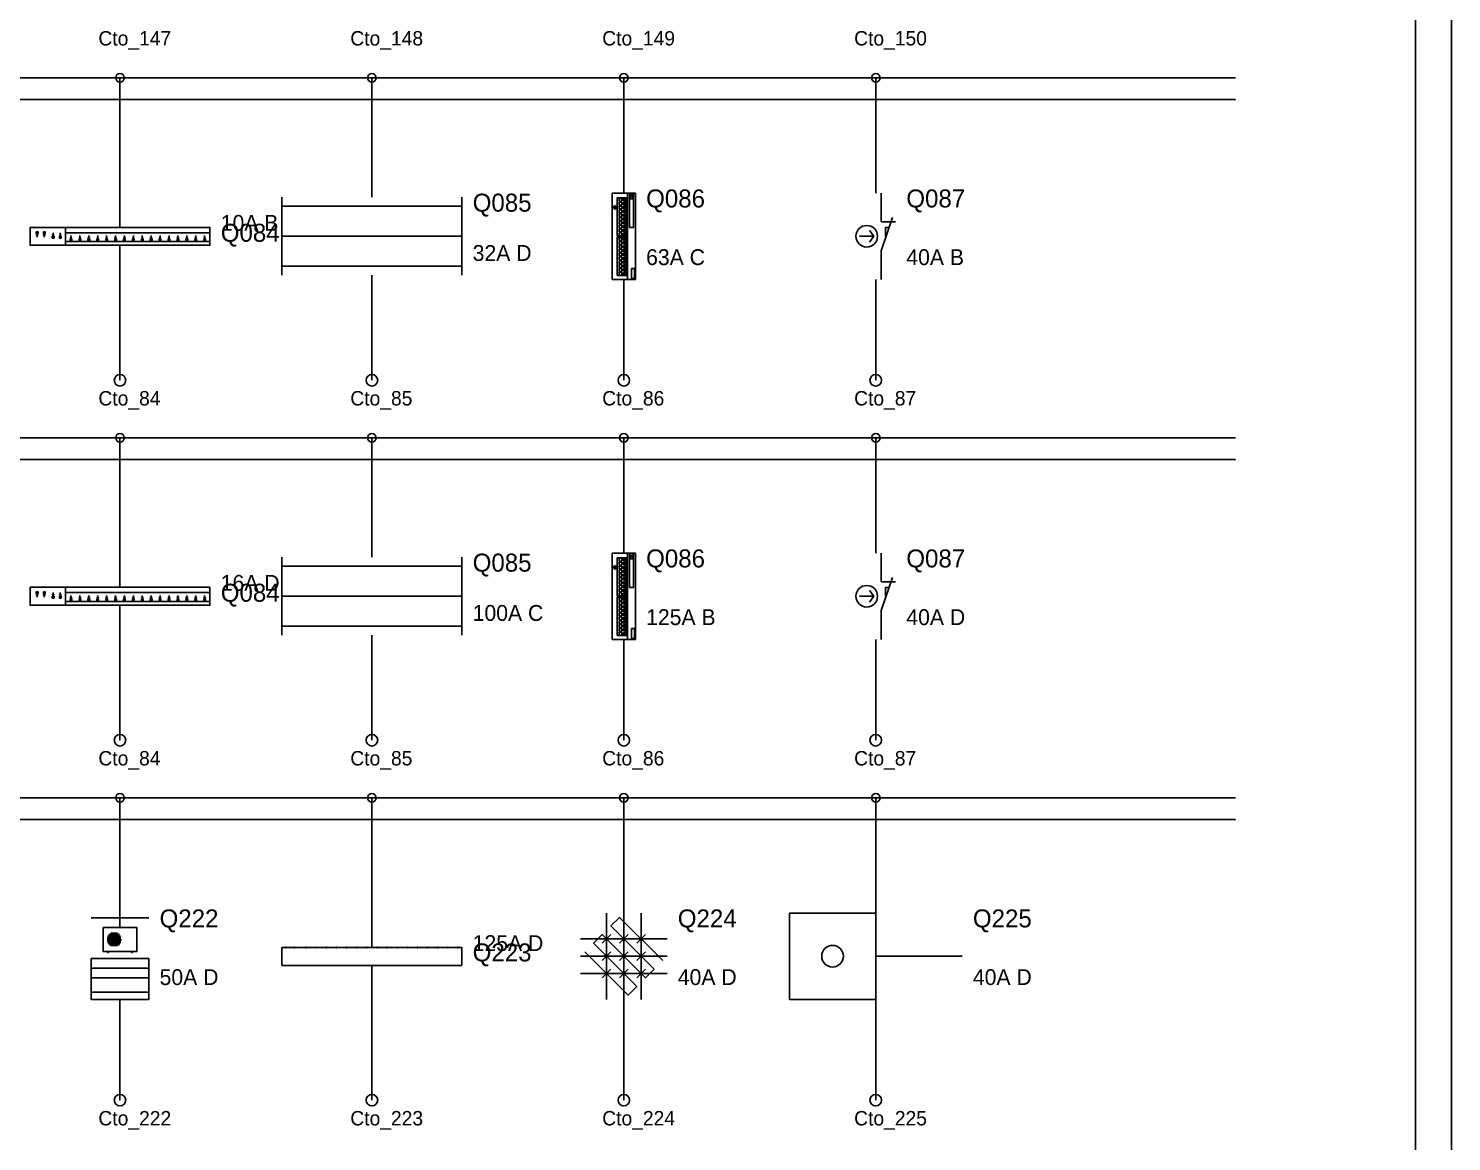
# Model space of a CAD drawing. Header units: metres. Extents: x 2 to 99, y 2 to 133.
# Drawn here: x 79.23 to 99, y 84.23 to 99.69 of the extents above; entities that cross this region are included whole.
import ezdxf

# ---------------------------------------------------------------- set-up
doc = ezdxf.new("R2010")
doc.units = ezdxf.units.M
for name, color, linetype in [('BARRAS_BUSBAR', 7, 'Continuous'), ('COMPONENTES', 7, 'Continuous'), ('FORMATO_LAMINA', 7, 'Continuous'), ('LINEAS_FUERZA', 7, 'Continuous'), ('TEXTOS_CIRCUITO', 7, 'Continuous')]:
    doc.layers.add(name, color=color, linetype=linetype)

msp = doc.modelspace()

# ---------------------------------------------------------------- linework, layer by layer
at = {"layer": 'BARRAS_BUSBAR'}
for p, q in [((5, 99), (96, 99)), ((5, 98.7), (96, 98.7)), ((5, 94), (96, 94)), ((5, 93.7), (96, 93.7)), ((5, 89), (96, 89)), ((5, 88.7), (96, 88.7))]:
    msp.add_line(p, q, dxfattribs=at)
at = {"layer": 'COMPONENTES'}
for p, q in [((82.75, 97.342), (82.75, 96.258)), ((85.25, 97.342), (85.25, 96.258)), ((87.66, 97.4), (87.34, 97.4)), ((87.34, 97.4), (87.34, 96.2)), ((87.54, 97.333), (87.407, 97.333)), ((87.407, 97.333), (87.407, 96.8)), ((87.473, 97.327), (87.433, 97.327)), ((87.433, 97.327), (87.433, 97.287)), ((87.433, 97.287), (87.473, 97.287)), ((87.473, 97.287), (87.473, 97.327)), ((87.496, 97.297), (87.523, 97.324)), ((87.531, 97.317), (87.503, 97.289)), ((87.54, 96.8), (87.54, 97.333)), ((87.553, 96.213), (87.553, 97.387)), ((87.633, 97.387), (87.58, 97.387)), ((87.58, 97.387), (87.58, 96.92)), ((87.62, 97.36), (87.593, 97.36)), ((87.593, 97.36), (87.593, 97.32)), ((87.593, 97.32), (87.62, 97.32)), ((87.62, 97.32), (87.62, 97.36)), ((87.633, 96.92), (87.633, 97.387)), ((87.66, 96.2), (87.66, 97.4)), ((91.075, 97), (91.075, 97.4)), ((82.75, 97.217), (85.25, 97.217)), ((87.367, 97.2), (87.393, 97.2)), ((87.37, 97.195), (87.39, 97.195)), ((87.375, 97.19), (87.385, 97.19)), ((87.473, 97.273), (87.433, 97.273)), ((87.433, 97.273), (87.433, 97.233)), ((87.433, 97.233), (87.473, 97.233)), ((87.473, 97.22), (87.433, 97.22)), ((87.433, 97.22), (87.433, 97.18)), ((87.433, 97.18), (87.473, 97.18)), ((87.473, 97.167), (87.433, 97.167)), ((87.433, 97.167), (87.433, 97.127)), ((87.433, 97.127), (87.473, 97.127)), ((87.473, 97.113), (87.433, 97.113)), ((87.433, 97.113), (87.433, 97.073)), ((87.473, 97.233), (87.473, 97.273)), ((87.473, 97.18), (87.473, 97.22)), ((87.473, 97.127), (87.473, 97.167)), ((87.473, 97.073), (87.473, 97.113)), ((87.496, 97.243), (87.523, 97.271)), ((87.496, 97.19), (87.523, 97.217)), ((87.496, 97.137), (87.523, 97.164)), ((87.496, 97.083), (87.523, 97.111)), ((87.531, 97.263), (87.503, 97.236)), ((87.531, 97.21), (87.503, 97.183)), ((87.531, 97.157), (87.503, 97.129)), ((87.531, 97.103), (87.503, 97.076)), ((79.745, 96.924), (79.745, 96.676)), ((87.433, 97.073), (87.473, 97.073)), ((87.473, 97.06), (87.433, 97.06)), ((87.433, 97.06), (87.433, 97.02)), ((87.433, 97.02), (87.473, 97.02)), ((87.473, 97.007), (87.433, 97.007)), ((87.433, 97.007), (87.433, 96.967)), ((87.433, 96.967), (87.473, 96.967)), ((87.473, 96.953), (87.433, 96.953)), ((87.433, 96.953), (87.433, 96.913)), ((87.433, 96.913), (87.473, 96.913)), ((87.473, 96.9), (87.433, 96.9)), ((87.433, 96.9), (87.433, 96.86)), ((87.473, 97.02), (87.473, 97.06)), ((87.473, 96.967), (87.473, 97.007)), ((87.473, 96.913), (87.473, 96.953)), ((87.473, 96.86), (87.473, 96.9)), ((87.496, 97.03), (87.523, 97.057)), ((87.496, 96.977), (87.523, 97.004)), ((87.496, 96.923), (87.523, 96.951)), ((87.496, 96.87), (87.523, 96.897)), ((87.531, 97.05), (87.503, 97.023)), ((87.531, 96.997), (87.503, 96.969)), ((87.531, 96.943), (87.503, 96.916)), ((87.531, 96.89), (87.503, 96.863)), ((87.58, 96.92), (87.633, 96.92)), ((91.075, 96.6), (91.235, 97.06)), ((91.075, 97), (91.275, 97)), ((79.349, 96.822), (79.349, 96.837)), ((79.349, 96.812), (79.349, 96.788)), ((79.448, 96.822), (79.448, 96.837)), ((79.448, 96.812), (79.448, 96.788)), ((79.572, 96.85), (79.572, 96.825)), ((79.572, 96.8), (79.572, 96.815)), ((79.671, 96.85), (79.671, 96.825)), ((79.671, 96.8), (79.671, 96.815)), ((79.745, 96.85), (81.75, 96.85)), ((79.745, 96.726), (81.75, 96.726)), ((79.819, 96.812), (79.819, 96.788)), ((79.819, 96.763), (79.819, 96.778)), ((79.943, 96.812), (79.943, 96.788)), ((79.943, 96.763), (79.943, 96.778)), ((80.067, 96.812), (80.067, 96.788)), ((80.067, 96.763), (80.067, 96.778)), ((80.191, 96.812), (80.191, 96.788)), ((80.191, 96.763), (80.191, 96.778)), ((80.314, 96.812), (80.314, 96.788)), ((80.314, 96.763), (80.314, 96.778)), ((80.438, 96.812), (80.438, 96.788)), ((80.438, 96.763), (80.438, 96.778)), ((80.562, 96.812), (80.562, 96.788)), ((80.562, 96.763), (80.562, 96.778)), ((80.686, 96.812), (80.686, 96.788)), ((80.686, 96.763), (80.686, 96.778)), ((80.809, 96.812), (80.809, 96.788)), ((80.809, 96.763), (80.809, 96.778)), ((80.933, 96.812), (80.933, 96.788)), ((80.933, 96.763), (80.933, 96.778)), ((81.057, 96.812), (81.057, 96.788)), ((81.057, 96.763), (81.057, 96.778)), ((81.181, 96.812), (81.181, 96.788)), ((81.181, 96.763), (81.181, 96.778)), ((81.304, 96.812), (81.304, 96.788)), ((81.304, 96.763), (81.304, 96.778)), ((81.428, 96.812), (81.428, 96.788)), ((81.428, 96.763), (81.428, 96.778)), ((81.552, 96.812), (81.552, 96.788)), ((81.552, 96.763), (81.552, 96.778)), ((81.676, 96.812), (81.676, 96.788)), ((81.676, 96.763), (81.676, 96.778)), ((82.75, 96.8), (85.25, 96.8)), ((87.407, 96.8), (87.54, 96.8)), ((87.54, 96.787), (87.407, 96.787)), ((87.407, 96.787), (87.407, 96.253)), ((87.433, 96.86), (87.473, 96.86)), ((87.473, 96.847), (87.433, 96.847)), ((87.433, 96.847), (87.433, 96.807)), ((87.433, 96.807), (87.473, 96.807)), ((87.473, 96.78), (87.433, 96.78)), ((87.433, 96.78), (87.433, 96.74)), ((87.433, 96.74), (87.473, 96.74)), ((87.473, 96.727), (87.433, 96.727)), ((87.433, 96.727), (87.433, 96.687)), ((87.433, 96.687), (87.473, 96.687)), ((87.473, 96.807), (87.473, 96.847)), ((87.473, 96.74), (87.473, 96.78)), ((87.473, 96.687), (87.473, 96.727)), ((87.496, 96.817), (87.523, 96.844)), ((87.496, 96.75), (87.523, 96.777)), ((87.496, 96.697), (87.523, 96.724)), ((87.531, 96.837), (87.503, 96.809)), ((87.531, 96.77), (87.503, 96.743)), ((87.531, 96.717), (87.503, 96.689)), ((87.54, 96.253), (87.54, 96.787)), ((90.775, 96.8), (90.975, 96.8)), ((90.975, 96.8), (90.915, 96.88)), ((90.975, 96.8), (90.915, 96.72)), ((87.473, 96.673), (87.433, 96.673)), ((87.433, 96.673), (87.433, 96.633)), ((87.433, 96.633), (87.473, 96.633)), ((87.473, 96.62), (87.433, 96.62)), ((87.433, 96.62), (87.433, 96.58)), ((87.433, 96.58), (87.473, 96.58)), ((87.473, 96.567), (87.433, 96.567)), ((87.433, 96.567), (87.433, 96.527)), ((87.433, 96.527), (87.473, 96.527)), ((87.473, 96.513), (87.433, 96.513)), ((87.433, 96.513), (87.433, 96.473)), ((87.473, 96.633), (87.473, 96.673)), ((87.473, 96.58), (87.473, 96.62)), ((87.473, 96.527), (87.473, 96.567)), ((87.473, 96.473), (87.473, 96.513)), ((87.496, 96.643), (87.523, 96.671)), ((87.496, 96.59), (87.523, 96.617)), ((87.496, 96.537), (87.523, 96.564)), ((87.496, 96.483), (87.523, 96.511)), ((87.531, 96.663), (87.503, 96.636)), ((87.531, 96.61), (87.503, 96.583)), ((87.531, 96.557), (87.503, 96.529)), ((87.531, 96.503), (87.503, 96.476)), ((91.075, 96.6), (91.075, 96.2)), ((82.75, 96.383), (85.25, 96.383)), ((87.433, 96.473), (87.473, 96.473)), ((87.473, 96.46), (87.433, 96.46)), ((87.433, 96.46), (87.433, 96.42)), ((87.433, 96.42), (87.473, 96.42)), ((87.473, 96.407), (87.433, 96.407)), ((87.433, 96.407), (87.433, 96.367)), ((87.433, 96.367), (87.473, 96.367)), ((87.473, 96.353), (87.433, 96.353)), ((87.433, 96.353), (87.433, 96.313)), ((87.433, 96.313), (87.473, 96.313)), ((87.473, 96.3), (87.433, 96.3)), ((87.433, 96.3), (87.433, 96.26)), ((87.473, 96.42), (87.473, 96.46)), ((87.473, 96.367), (87.473, 96.407)), ((87.473, 96.313), (87.473, 96.353)), ((87.473, 96.26), (87.473, 96.3)), ((87.496, 96.43), (87.523, 96.457)), ((87.496, 96.377), (87.523, 96.404)), ((87.496, 96.323), (87.523, 96.351)), ((87.496, 96.27), (87.523, 96.297)), ((87.531, 96.45), (87.503, 96.423)), ((87.531, 96.397), (87.503, 96.369)), ((87.531, 96.343), (87.503, 96.316)), ((87.531, 96.29), (87.503, 96.263)), ((87.647, 96.352), (87.607, 96.352)), ((87.607, 96.352), (87.607, 96.213)), ((87.647, 96.213), (87.647, 96.352)), ((87.34, 96.2), (87.66, 96.2)), ((87.407, 96.253), (87.54, 96.253)), ((87.433, 96.26), (87.473, 96.26)), ((87.607, 96.213), (87.647, 96.213)), ((82.75, 92.342), (82.75, 91.258)), ((85.25, 92.342), (85.25, 91.258)), ((87.66, 92.4), (87.34, 92.4)), ((87.34, 92.4), (87.34, 91.2)), ((87.553, 91.213), (87.553, 92.387)), ((87.633, 92.387), (87.58, 92.387)), ((87.58, 92.387), (87.58, 91.92)), ((87.62, 92.36), (87.593, 92.36)), ((87.593, 92.36), (87.593, 92.32)), ((87.62, 92.32), (87.62, 92.36)), ((87.633, 91.92), (87.633, 92.387)), ((87.66, 91.2), (87.66, 92.4)), ((91.075, 92), (91.075, 92.4)), ((82.75, 92.217), (85.25, 92.217)), ((87.367, 92.2), (87.393, 92.2)), ((87.37, 92.195), (87.39, 92.195)), ((87.375, 92.19), (87.385, 92.19)), ((87.54, 92.333), (87.407, 92.333)), ((87.407, 92.333), (87.407, 91.8)), ((87.473, 92.327), (87.433, 92.327)), ((87.433, 92.327), (87.433, 92.287)), ((87.433, 92.287), (87.473, 92.287)), ((87.473, 92.273), (87.433, 92.273)), ((87.433, 92.273), (87.433, 92.233)), ((87.433, 92.233), (87.473, 92.233)), ((87.473, 92.22), (87.433, 92.22)), ((87.433, 92.22), (87.433, 92.18)), ((87.433, 92.18), (87.473, 92.18)), ((87.473, 92.167), (87.433, 92.167)), ((87.433, 92.167), (87.433, 92.127)), ((87.473, 92.287), (87.473, 92.327)), ((87.473, 92.233), (87.473, 92.273)), ((87.473, 92.18), (87.473, 92.22)), ((87.473, 92.127), (87.473, 92.167)), ((87.496, 92.297), (87.523, 92.324)), ((87.496, 92.243), (87.523, 92.271)), ((87.496, 92.19), (87.523, 92.217)), ((87.496, 92.137), (87.523, 92.164)), ((87.531, 92.317), (87.503, 92.289)), ((87.531, 92.263), (87.503, 92.236)), ((87.531, 92.21), (87.503, 92.183)), ((87.531, 92.157), (87.503, 92.129)), ((87.54, 91.8), (87.54, 92.333)), ((87.593, 92.32), (87.62, 92.32)), ((87.433, 92.127), (87.473, 92.127)), ((87.473, 92.113), (87.433, 92.113)), ((87.433, 92.113), (87.433, 92.073)), ((87.433, 92.073), (87.473, 92.073)), ((87.473, 92.06), (87.433, 92.06)), ((87.433, 92.06), (87.433, 92.02)), ((87.433, 92.02), (87.473, 92.02)), ((87.473, 92.007), (87.433, 92.007)), ((87.433, 92.007), (87.433, 91.967)), ((87.433, 91.967), (87.473, 91.967)), ((87.473, 91.953), (87.433, 91.953)), ((87.433, 91.953), (87.433, 91.913)), ((87.473, 92.073), (87.473, 92.113)), ((87.473, 92.02), (87.473, 92.06)), ((87.473, 91.967), (87.473, 92.007)), ((87.473, 91.913), (87.473, 91.953)), ((87.496, 92.083), (87.523, 92.111)), ((87.496, 92.03), (87.523, 92.057)), ((87.496, 91.977), (87.523, 92.004)), ((87.496, 91.923), (87.523, 91.951)), ((87.531, 92.103), (87.503, 92.076)), ((87.531, 92.05), (87.503, 92.023)), ((87.531, 91.997), (87.503, 91.969)), ((87.531, 91.943), (87.503, 91.916)), ((91.075, 91.6), (91.235, 92.06)), ((91.075, 92), (91.275, 92)), ((79.349, 91.822), (79.349, 91.837)), ((79.349, 91.812), (79.349, 91.788)), ((79.448, 91.822), (79.448, 91.837)), ((79.448, 91.812), (79.448, 91.788)), ((79.572, 91.85), (79.572, 91.825)), ((79.572, 91.8), (79.572, 91.815)), ((79.671, 91.85), (79.671, 91.825)), ((79.671, 91.8), (79.671, 91.815)), ((79.745, 91.924), (79.745, 91.676)), ((79.745, 91.85), (81.75, 91.85)), ((79.819, 91.812), (79.819, 91.788)), ((79.819, 91.763), (79.819, 91.778)), ((79.943, 91.812), (79.943, 91.788)), ((79.943, 91.763), (79.943, 91.778)), ((80.067, 91.812), (80.067, 91.788)), ((80.067, 91.763), (80.067, 91.778)), ((80.191, 91.812), (80.191, 91.788)), ((80.191, 91.763), (80.191, 91.778)), ((80.314, 91.812), (80.314, 91.788)), ((80.314, 91.763), (80.314, 91.778)), ((80.438, 91.812), (80.438, 91.788)), ((80.438, 91.763), (80.438, 91.778)), ((80.562, 91.812), (80.562, 91.788)), ((80.562, 91.763), (80.562, 91.778)), ((80.686, 91.812), (80.686, 91.788)), ((80.686, 91.763), (80.686, 91.778)), ((80.809, 91.812), (80.809, 91.788)), ((80.809, 91.763), (80.809, 91.778)), ((80.933, 91.812), (80.933, 91.788)), ((80.933, 91.763), (80.933, 91.778)), ((81.057, 91.812), (81.057, 91.788)), ((81.057, 91.763), (81.057, 91.778)), ((81.181, 91.812), (81.181, 91.788)), ((81.181, 91.763), (81.181, 91.778)), ((81.304, 91.812), (81.304, 91.788)), ((81.304, 91.763), (81.304, 91.778)), ((81.428, 91.812), (81.428, 91.788)), ((81.428, 91.763), (81.428, 91.778)), ((81.552, 91.812), (81.552, 91.788)), ((81.552, 91.763), (81.552, 91.778)), ((81.676, 91.812), (81.676, 91.788)), ((81.676, 91.763), (81.676, 91.778)), ((82.75, 91.8), (85.25, 91.8)), ((87.407, 91.8), (87.54, 91.8)), ((87.54, 91.787), (87.407, 91.787)), ((87.407, 91.787), (87.407, 91.253)), ((87.433, 91.913), (87.473, 91.913)), ((87.473, 91.9), (87.433, 91.9)), ((87.433, 91.9), (87.433, 91.86)), ((87.433, 91.86), (87.473, 91.86)), ((87.473, 91.847), (87.433, 91.847)), ((87.433, 91.847), (87.433, 91.807)), ((87.433, 91.807), (87.473, 91.807)), ((87.473, 91.78), (87.433, 91.78)), ((87.433, 91.78), (87.433, 91.74)), ((87.473, 91.86), (87.473, 91.9)), ((87.473, 91.807), (87.473, 91.847)), ((87.473, 91.74), (87.473, 91.78)), ((87.496, 91.87), (87.523, 91.897)), ((87.496, 91.817), (87.523, 91.844)), ((87.496, 91.75), (87.523, 91.777)), ((87.531, 91.89), (87.503, 91.863)), ((87.531, 91.837), (87.503, 91.809)), ((87.531, 91.77), (87.503, 91.743)), ((87.54, 91.253), (87.54, 91.787)), ((87.58, 91.92), (87.633, 91.92)), ((90.775, 91.8), (90.975, 91.8)), ((90.975, 91.8), (90.915, 91.88)), ((90.975, 91.8), (90.915, 91.72)), ((79.745, 91.726), (81.75, 91.726)), ((87.433, 91.74), (87.473, 91.74)), ((87.473, 91.727), (87.433, 91.727)), ((87.433, 91.727), (87.433, 91.687)), ((87.433, 91.687), (87.473, 91.687)), ((87.473, 91.673), (87.433, 91.673)), ((87.433, 91.673), (87.433, 91.633)), ((87.433, 91.633), (87.473, 91.633)), ((87.473, 91.62), (87.433, 91.62)), ((87.433, 91.62), (87.433, 91.58)), ((87.433, 91.58), (87.473, 91.58)), ((87.473, 91.567), (87.433, 91.567)), ((87.433, 91.567), (87.433, 91.527)), ((87.473, 91.687), (87.473, 91.727)), ((87.473, 91.633), (87.473, 91.673)), ((87.473, 91.58), (87.473, 91.62)), ((87.473, 91.527), (87.473, 91.567)), ((87.496, 91.697), (87.523, 91.724)), ((87.496, 91.643), (87.523, 91.671)), ((87.496, 91.59), (87.523, 91.617)), ((87.496, 91.537), (87.523, 91.564)), ((87.531, 91.717), (87.503, 91.689)), ((87.531, 91.663), (87.503, 91.636)), ((87.531, 91.61), (87.503, 91.583)), ((87.531, 91.557), (87.503, 91.529)), ((91.075, 91.6), (91.075, 91.2)), ((82.75, 91.383), (85.25, 91.383)), ((87.433, 91.527), (87.473, 91.527)), ((87.473, 91.513), (87.433, 91.513)), ((87.433, 91.513), (87.433, 91.473)), ((87.433, 91.473), (87.473, 91.473)), ((87.473, 91.46), (87.433, 91.46)), ((87.433, 91.46), (87.433, 91.42)), ((87.433, 91.42), (87.473, 91.42)), ((87.473, 91.407), (87.433, 91.407)), ((87.433, 91.407), (87.433, 91.367)), ((87.433, 91.367), (87.473, 91.367)), ((87.473, 91.353), (87.433, 91.353)), ((87.433, 91.353), (87.433, 91.313)), ((87.473, 91.473), (87.473, 91.513)), ((87.473, 91.42), (87.473, 91.46)), ((87.473, 91.367), (87.473, 91.407)), ((87.473, 91.313), (87.473, 91.353)), ((87.496, 91.483), (87.523, 91.511)), ((87.496, 91.43), (87.523, 91.457)), ((87.496, 91.377), (87.523, 91.404)), ((87.496, 91.323), (87.523, 91.351)), ((87.531, 91.503), (87.503, 91.476)), ((87.531, 91.45), (87.503, 91.423)), ((87.531, 91.397), (87.503, 91.369)), ((87.647, 91.352), (87.607, 91.352)), ((87.607, 91.352), (87.607, 91.213)), ((87.647, 91.213), (87.647, 91.352)), ((87.34, 91.2), (87.66, 91.2)), ((87.407, 91.253), (87.54, 91.253)), ((87.433, 91.313), (87.473, 91.313)), ((87.473, 91.3), (87.433, 91.3)), ((87.433, 91.3), (87.433, 91.26)), ((87.433, 91.26), (87.473, 91.26)), ((87.473, 91.26), (87.473, 91.3)), ((87.496, 91.27), (87.523, 91.297)), ((87.531, 91.343), (87.503, 91.316)), ((87.531, 91.29), (87.503, 91.263)), ((87.607, 91.213), (87.647, 91.213)), ((80.5, 87.4), (80.5, 87.2)), ((87.26, 86.2), (87.26, 87.4)), ((87.5, 86.2), (87.5, 87.4)), ((87.74, 86.2), (87.74, 87.4)), ((80.1, 87.333), (80.9, 87.333)), ((80.32, 87.053), (80.513, 87.053)), ((80.32, 87.04), (80.513, 87.04)), ((80.32, 87.027), (80.52, 87.027)), ((80.32, 87.013), (80.513, 87.013)), ((80.327, 87.067), (80.513, 87.067)), ((80.327, 87), (80.513, 87)), ((80.333, 87.08), (80.507, 87.08)), ((80.34, 87.093), (80.493, 87.093)), ((80.353, 87.107), (80.487, 87.107)), ((80.373, 87.12), (80.467, 87.12)), ((86.9, 87.04), (88.1, 87.04)), ((87.32, 87.1), (87.2, 86.98)), ((87.56, 87.1), (87.44, 86.98)), ((87.8, 87.1), (87.68, 86.98)), ((80.333, 86.987), (80.507, 86.987)), ((80.34, 86.973), (80.5, 86.973)), ((80.353, 86.96), (80.487, 86.96)), ((80.373, 86.947), (80.467, 86.947)), ((82.75, 86.922), (82.75, 86.675)), ((82.75, 86.922), (82.801, 86.922)), ((82.815, 86.922), (82.91, 86.922)), ((82.927, 86.922), (83.081, 86.922)), ((83.093, 86.922), (83.219, 86.922)), ((83.236, 86.922), (83.36, 86.922)), ((83.374, 86.922), (83.497, 86.922)), ((83.514, 86.922), (83.638, 86.922)), ((83.654, 86.922), (83.781, 86.922)), ((83.795, 86.922), (83.921, 86.922)), ((83.935, 86.922), (84.062, 86.922)), ((84.079, 86.922), (84.202, 86.922)), ((84.216, 86.922), (84.343, 86.922)), ((84.357, 86.922), (84.48, 86.922)), ((84.497, 86.922), (84.624, 86.922)), ((84.638, 86.922), (84.764, 86.922)), ((84.778, 86.922), (84.904, 86.922)), ((84.919, 86.922), (85.045, 86.922)), ((85.059, 86.922), (85.185, 86.922)), ((85.199, 86.922), (85.25, 86.922)), ((85.25, 86.922), (85.25, 86.675)), ((86.9, 86.8), (88.1, 86.8)), ((87.32, 86.86), (87.2, 86.74)), ((87.56, 86.86), (87.44, 86.74)), ((87.8, 86.86), (87.68, 86.74)), ((91, 86.8), (92.2, 86.8)), ((80.1, 86.633), (80.9, 86.633)), ((82.75, 86.672), (85.25, 86.672)), ((87.32, 86.62), (87.2, 86.5)), ((87.56, 86.62), (87.44, 86.5)), ((87.8, 86.62), (87.68, 86.5)), ((80.1, 86.5), (80.9, 86.5)), ((86.9, 86.56), (88.1, 86.56)), ((80.1, 86.3), (80.9, 86.3))]:
    msp.add_line(p, q, dxfattribs=at)
for points in [[(79.25, 96.924), (81.75, 96.924), (81.75, 96.676), (79.25, 96.676)], [(79.337, 96.862), (79.361, 96.862), (79.361, 96.837), (79.337, 96.837)], [(79.436, 96.862), (79.46, 96.862), (79.46, 96.837), (79.436, 96.837)], [(79.559, 96.8), (79.584, 96.8), (79.584, 96.775), (79.559, 96.775)], [(79.658, 96.8), (79.683, 96.8), (79.683, 96.775), (79.658, 96.775)], [(79.807, 96.763), (79.832, 96.763), (79.832, 96.738), (79.807, 96.738)], [(79.931, 96.763), (79.955, 96.763), (79.955, 96.738), (79.931, 96.738)], [(80.054, 96.763), (80.079, 96.763), (80.079, 96.738), (80.054, 96.738)], [(80.178, 96.763), (80.203, 96.763), (80.203, 96.738), (80.178, 96.738)], [(80.302, 96.763), (80.327, 96.763), (80.327, 96.738), (80.302, 96.738)], [(80.426, 96.763), (80.45, 96.763), (80.45, 96.738), (80.426, 96.738)], [(80.55, 96.763), (80.574, 96.763), (80.574, 96.738), (80.55, 96.738)], [(80.673, 96.763), (80.698, 96.763), (80.698, 96.738), (80.673, 96.738)], [(80.797, 96.763), (80.822, 96.763), (80.822, 96.738), (80.797, 96.738)], [(80.921, 96.763), (80.946, 96.763), (80.946, 96.738), (80.921, 96.738)], [(81.045, 96.763), (81.069, 96.763), (81.069, 96.738), (81.045, 96.738)], [(81.168, 96.763), (81.193, 96.763), (81.193, 96.738), (81.168, 96.738)], [(81.292, 96.763), (81.317, 96.763), (81.317, 96.738), (81.292, 96.738)], [(81.416, 96.763), (81.441, 96.763), (81.441, 96.738), (81.416, 96.738)], [(81.54, 96.763), (81.564, 96.763), (81.564, 96.738), (81.54, 96.738)], [(81.663, 96.763), (81.688, 96.763), (81.688, 96.738), (81.663, 96.738)], [(79.25, 91.924), (81.75, 91.924), (81.75, 91.676), (79.25, 91.676)], [(79.337, 91.862), (79.361, 91.862), (79.361, 91.837), (79.337, 91.837)], [(79.436, 91.862), (79.46, 91.862), (79.46, 91.837), (79.436, 91.837)], [(79.559, 91.8), (79.584, 91.8), (79.584, 91.775), (79.559, 91.775)], [(79.658, 91.8), (79.683, 91.8), (79.683, 91.775), (79.658, 91.775)], [(79.807, 91.763), (79.832, 91.763), (79.832, 91.738), (79.807, 91.738)], [(79.931, 91.763), (79.955, 91.763), (79.955, 91.738), (79.931, 91.738)], [(80.054, 91.763), (80.079, 91.763), (80.079, 91.738), (80.054, 91.738)], [(80.178, 91.763), (80.203, 91.763), (80.203, 91.738), (80.178, 91.738)], [(80.302, 91.763), (80.327, 91.763), (80.327, 91.738), (80.302, 91.738)], [(80.426, 91.763), (80.45, 91.763), (80.45, 91.738), (80.426, 91.738)], [(80.55, 91.763), (80.574, 91.763), (80.574, 91.738), (80.55, 91.738)], [(80.673, 91.763), (80.698, 91.763), (80.698, 91.738), (80.673, 91.738)], [(80.797, 91.763), (80.822, 91.763), (80.822, 91.738), (80.797, 91.738)], [(80.921, 91.763), (80.946, 91.763), (80.946, 91.738), (80.921, 91.738)], [(81.045, 91.763), (81.069, 91.763), (81.069, 91.738), (81.045, 91.738)], [(81.168, 91.763), (81.193, 91.763), (81.193, 91.738), (81.168, 91.738)], [(81.292, 91.763), (81.317, 91.763), (81.317, 91.738), (81.292, 91.738)], [(81.416, 91.763), (81.441, 91.763), (81.441, 91.738), (81.416, 91.738)], [(81.54, 91.763), (81.564, 91.763), (81.564, 91.738), (81.54, 91.738)], [(81.663, 91.763), (81.688, 91.763), (81.688, 91.738), (81.663, 91.738)], [(89.8, 87.4), (91, 87.4), (91, 86.2), (89.8, 86.2)], [(80.267, 87.2), (80.733, 87.2), (80.733, 86.867), (80.267, 86.867)], [(80.327, 86.86), (80.34, 86.86), (80.34, 86.853), (80.327, 86.853)], [(80.66, 86.86), (80.673, 86.86), (80.673, 86.853), (80.66, 86.853)], [(80.1, 86.767), (80.9, 86.767), (80.9, 86.2), (80.1, 86.2)]]:
    msp.add_lwpolyline(points, close=True, dxfattribs=at)
for points in [[(91.135, 96.8), (91.135, 96.92), (91.175, 96.92)], [(91.135, 91.8), (91.135, 91.92), (91.175, 91.92)], [(86.96, 86.86), (87.56, 86.26), (87.68, 86.38), (87.08, 86.98), (87.2, 87.1), (87.8, 86.5), (87.92, 86.62), (87.32, 87.22), (87.44, 87.34), (88.04, 86.74)]]:
    msp.add_lwpolyline(points, dxfattribs=at)
for centre, radius in [((87.513, 97.307), 0.02), ((87.38, 97.2), 0.0231), ((87.513, 97.253), 0.02), ((87.513, 97.2), 0.02), ((87.513, 97.147), 0.02), ((87.513, 97.093), 0.02), ((87.513, 97.04), 0.02), ((87.513, 96.987), 0.02), ((87.513, 96.933), 0.02), ((87.513, 96.88), 0.02), ((90.875, 96.8), 0.15), ((87.513, 96.827), 0.02), ((87.513, 96.76), 0.02), ((87.513, 96.707), 0.02), ((87.513, 96.653), 0.02), ((87.513, 96.6), 0.02), ((87.513, 96.547), 0.02), ((87.513, 96.493), 0.02), ((87.513, 96.44), 0.02), ((87.513, 96.387), 0.02), ((87.513, 96.333), 0.02), ((87.513, 96.28), 0.02), ((87.38, 92.2), 0.0231), ((87.513, 92.307), 0.02), ((87.513, 92.253), 0.02), ((87.513, 92.2), 0.02), ((87.513, 92.147), 0.02), ((87.513, 92.093), 0.02), ((87.513, 92.04), 0.02), ((87.513, 91.987), 0.02), ((87.513, 91.933), 0.02), ((90.875, 91.8), 0.15), ((87.513, 91.88), 0.02), ((87.513, 91.827), 0.02), ((87.513, 91.76), 0.02), ((87.513, 91.707), 0.02), ((87.513, 91.653), 0.02), ((87.513, 91.6), 0.02), ((87.513, 91.547), 0.02), ((87.513, 91.493), 0.02), ((87.513, 91.44), 0.02), ((87.513, 91.387), 0.02), ((87.513, 91.333), 0.02), ((87.513, 91.28), 0.02), ((82.806, 86.922), 0.00628), ((82.919, 86.922), 0.00628), ((83.087, 86.922), 0.00628), ((83.228, 86.922), 0.00628), ((83.368, 86.922), 0.00628), ((83.508, 86.922), 0.00628), ((83.649, 86.922), 0.00628), ((83.789, 86.922), 0.00628), ((83.93, 86.922), 0.00628), ((84.07, 86.922), 0.00628), ((84.211, 86.922), 0.00628), ((84.351, 86.922), 0.00628), ((84.492, 86.922), 0.00628), ((84.632, 86.922), 0.00628), ((84.772, 86.922), 0.00628), ((84.913, 86.922), 0.00628), ((85.053, 86.922), 0.00628), ((85.194, 86.922), 0.00628), ((90.4, 86.8), 0.15)]:
    msp.add_circle(centre, radius, dxfattribs=at)
for centre, radius, start, end in [((79.349, 96.81), 0.0111, 0, 180), ((79.448, 96.81), 0.0111, 0, 180), ((79.572, 96.827), 0.0111, 180, 360), ((79.671, 96.827), 0.0111, 180, 360), ((79.819, 96.79), 0.0111, 180, 360), ((79.943, 96.79), 0.0111, 180, 360), ((80.067, 96.79), 0.0111, 180, 360), ((80.191, 96.79), 0.0111, 180, 360), ((80.314, 96.79), 0.0111, 180, 360), ((80.438, 96.79), 0.0111, 180, 360), ((80.562, 96.79), 0.0111, 180, 360), ((80.686, 96.79), 0.0111, 180, 360), ((80.809, 96.79), 0.0111, 180, 360), ((80.933, 96.79), 0.0111, 180, 360), ((81.057, 96.79), 0.0111, 180, 360), ((81.181, 96.79), 0.0111, 180, 360), ((81.304, 96.79), 0.0111, 180, 360), ((81.428, 96.79), 0.0111, 180, 360), ((81.552, 96.79), 0.0111, 180, 360), ((81.676, 96.79), 0.0111, 180, 360), ((79.349, 91.81), 0.0111, 0, 180), ((79.448, 91.81), 0.0111, 0, 180), ((79.572, 91.827), 0.0111, 180, 360), ((79.671, 91.827), 0.0111, 180, 360), ((79.819, 91.79), 0.0111, 180, 360), ((79.943, 91.79), 0.0111, 180, 360), ((80.067, 91.79), 0.0111, 180, 360), ((80.191, 91.79), 0.0111, 180, 360), ((80.314, 91.79), 0.0111, 180, 360), ((80.438, 91.79), 0.0111, 180, 360), ((80.562, 91.79), 0.0111, 180, 360), ((80.686, 91.79), 0.0111, 180, 360), ((80.809, 91.79), 0.0111, 180, 360), ((80.933, 91.79), 0.0111, 180, 360), ((81.057, 91.79), 0.0111, 180, 360), ((81.181, 91.79), 0.0111, 180, 360), ((81.304, 91.79), 0.0111, 180, 360), ((81.428, 91.79), 0.0111, 180, 360), ((81.552, 91.79), 0.0111, 180, 360), ((81.676, 91.79), 0.0111, 180, 360), ((80.42, 87.033), 0.1, 90, 90)]:
    msp.add_arc(centre, radius, start, end, dxfattribs=at)
at = {"layer": 'FORMATO_LAMINA'}
for points in [[(2, 2), (99, 2), (99, 133), (2, 133)], [(2.5, 2.5), (98.5, 2.5), (98.5, 132.5), (2.5, 132.5)]]:
    msp.add_lwpolyline(points, close=True, dxfattribs=at)
at = {"layer": 'LINEAS_FUERZA'}
for p, q in [((80.5, 99), (80.5, 96.924)), ((84, 99), (84, 97.342)), ((87.5, 99), (87.5, 97.4)), ((91, 99), (91, 97.4)), ((80.5, 96.676), (80.5, 94.8)), ((84, 96.258), (84, 94.8)), ((87.5, 96.2), (87.5, 94.8)), ((91, 96.2), (91, 94.8)), ((80.5, 94), (80.5, 91.924)), ((84, 94), (84, 92.342)), ((87.5, 94), (87.5, 92.4)), ((91, 94), (91, 92.4)), ((80.5, 91.676), (80.5, 89.8)), ((84, 91.258), (84, 89.8)), ((87.5, 91.2), (87.5, 89.8)), ((91, 91.2), (91, 89.8)), ((80.5, 89), (80.5, 87.4)), ((84, 89), (84, 86.928)), ((87.5, 89), (87.5, 87.4)), ((91, 89), (91, 87.4)), ((84, 86.672), (84, 84.8)), ((80.5, 86.2), (80.5, 84.8)), ((87.5, 86.2), (87.5, 84.8)), ((91, 86.2), (91, 84.8))]:
    msp.add_line(p, q, dxfattribs=at)
for centre, radius in [((80.5, 99), 0.06), ((84, 99), 0.06), ((87.5, 99), 0.06), ((91, 99), 0.06), ((80.5, 94.8), 0.08), ((84, 94.8), 0.08), ((87.5, 94.8), 0.08), ((91, 94.8), 0.08), ((80.5, 94), 0.06), ((84, 94), 0.06), ((87.5, 94), 0.06), ((91, 94), 0.06), ((80.5, 89.8), 0.08), ((84, 89.8), 0.08), ((87.5, 89.8), 0.08), ((91, 89.8), 0.08), ((80.5, 89), 0.06), ((84, 89), 0.06), ((87.5, 89), 0.06), ((91, 89), 0.06), ((80.5, 84.8), 0.08), ((84, 84.8), 0.08), ((87.5, 84.8), 0.08), ((91, 84.8), 0.08)]:
    msp.add_circle(centre, radius, dxfattribs=at)

# ---------------------------------------------------------------- texts
at = {"layer": 'TEXTOS_CIRCUITO'}
for s, height, p in [('Cto_147', 0.2, (80.2, 99.45)), ('Cto_148', 0.2, (83.7, 99.45)), ('Cto_149', 0.2, (87.2, 99.45)), ('Cto_150', 0.2, (90.7, 99.45)), ('Q085', 0.25, (85.4, 97.142)), ('Q086', 0.25, (87.81, 97.2)), ('Q087', 0.25, (91.425, 97.2)), ('10A B', 0.22, (81.9, 96.876)), ('Q084', 0.25, (81.9, 96.724)), ('32A D', 0.22, (85.4, 96.458)), ('63A C', 0.22, (87.81, 96.4)), ('40A B', 0.22, (91.425, 96.4)), ('Cto_84', 0.2, (80.2, 94.45)), ('Cto_85', 0.2, (83.7, 94.45)), ('Cto_86', 0.2, (87.2, 94.45)), ('Cto_87', 0.2, (90.7, 94.45)), ('Q085', 0.25, (85.4, 92.142)), ('Q086', 0.25, (87.81, 92.2)), ('Q087', 0.25, (91.425, 92.2)), ('Q084', 0.25, (81.9, 91.724)), ('16A D', 0.22, (81.9, 91.876)), ('100A C', 0.22, (85.4, 91.458)), ('125A B', 0.22, (87.81, 91.4)), ('40A D', 0.22, (91.425, 91.4)), ('Cto_84', 0.2, (80.2, 89.45)), ('Cto_85', 0.2, (83.7, 89.45)), ('Cto_86', 0.2, (87.2, 89.45)), ('Cto_87', 0.2, (90.7, 89.45)), ('Q222', 0.25, (81.05, 87.2)), ('Q224', 0.25, (88.25, 87.2)), ('Q225', 0.25, (92.35, 87.2)), ('125A D', 0.22, (85.4, 86.872)), ('Q223', 0.25, (85.4, 86.728)), ('50A D', 0.22, (81.05, 86.4)), ('40A D', 0.22, (88.25, 86.4)), ('40A D', 0.22, (92.35, 86.4)), ('Cto_222', 0.2, (80.2, 84.45)), ('Cto_223', 0.2, (83.7, 84.45)), ('Cto_224', 0.2, (87.2, 84.45)), ('Cto_225', 0.2, (90.7, 84.45))]:
    msp.add_text(s, height=height, dxfattribs=at).set_placement(p)

doc.saveas('drawing.dxf')
